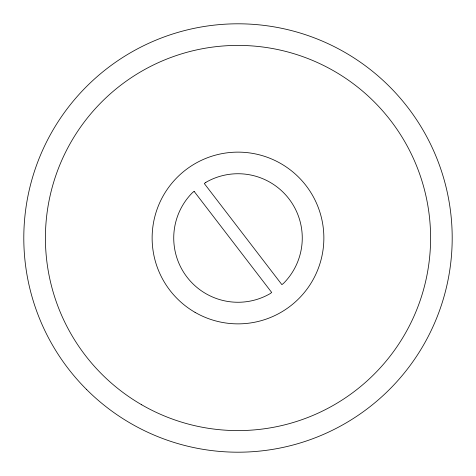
<?xml version="1.0" encoding="UTF-8"?>
<svg xmlns="http://www.w3.org/2000/svg" width="476" height="476" viewBox="0 0 476 476"><rect width="100%" height="100%" fill="white"/><g stroke="black" fill="none" stroke-linecap="round" stroke-linejoin="round"><path stroke-width="0.71" d="M194.119 191.37L192.56 192.56A64.26 64.26 0 0 0 270.13 293.65L271.689 292.454L194.119 191.37M205.87 182.35L204.311 183.546L281.881 284.63L283.44 283.44A64.26 64.26 0 0 0 205.87 182.35M86.537 389.463A214.2 214.2 0 0 0 444.899 293.436A214.2 214.2 0 0 0 182.564 31.101A214.2 214.2 0 0 0 86.537 389.463M141.705 404.79A192.596 192.596 0 0 0 430.596 238A192.596 192.596 0 0 0 141.705 71.21A192.596 192.596 0 0 0 141.705 404.79M195.065 312.363A85.864 85.864 0 0 0 323.864 238A85.864 85.864 0 0 0 195.065 163.637A85.864 85.864 0 0 0 195.065 312.363"/></g></svg>
